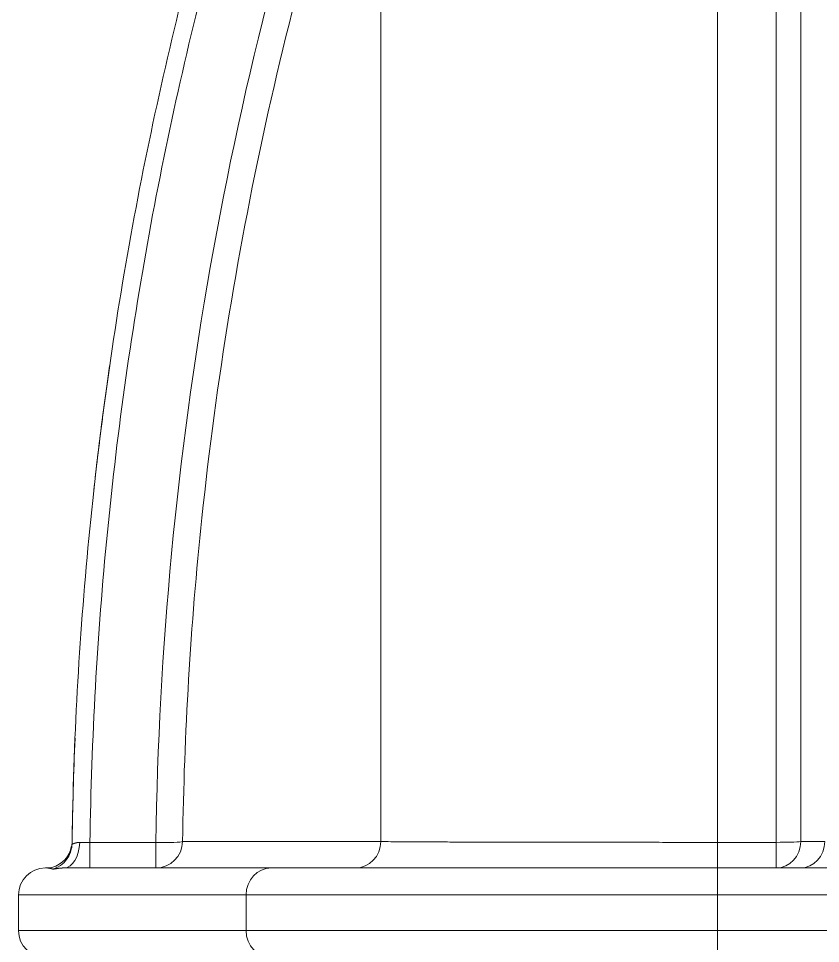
# Model space of a CAD drawing. Header units: millimetres. Extents: x 4664 to 8864, y -38 to 2932.
# Drawn here: x 5103.2 to 5181.1, y 1166.4 to 1256.3 of the extents above; entities that cross this region are included whole.
import ezdxf

# ---------------------------------------------------------------- set-up
doc = ezdxf.new("R2010")
doc.units = ezdxf.units.MM

msp = doc.modelspace()

# ---------------------------------------------------------------- linework, layer by layer
at = {"lineweight": 5}
for p, q in [((5171.114, 1311.766), (5171.114, 1027.898)), ((5176.813, 1173.772), (5176.813, 1311.766)), ((5179.202, 1176.334), (5179.202, 1312.446)), ((5138.396, 1285.748), (5138.396, 1176.333)), ((5108.398, 1176.168), (5108.398, 1176.127)), ((5110.14, 1176.247), (5116.542, 1176.247)), ((5110.14, 1173.772), (5110.14, 1176.247)), ((5116.542, 1173.772), (5116.542, 1176.247)), ((5119.139, 1176.333), (5138.396, 1176.333)), ((5171.114, 1176.259), (5176.813, 1176.259)), ((5105.806, 1173.772), (5106.158, 1173.772)), ((5107.639, 1173.772), (5559.55, 1173.772)), ((5563.994, 1171.16), (5103.194, 1171.16)), ((5103.194, 1171.16), (5103.194, 1167.678)), ((5125.308, 1171.16), (5125.308, 1167.678)), ((5103.194, 1167.678), (5563.994, 1167.678))]:
    msp.add_line(p, q, dxfattribs=at)
for centre, start, end in [((5105.806, 1171.16), 90, 180), ((5105.806, 1167.678), 180, 270)]:
    msp.add_arc(centre, 2.612, start, end, dxfattribs=at)
for centre, major_axis, ratio, start_param, end_param in [((5468.742, 1171.247), (352.236, 0), 0.99863, 2.807848, 3.127376), ((5468.742, 1171.369), (-349.639, 0), 0.99863, 5.949441, 6.178677), ((5468.742, 1171.369), (-349.639, 0), 0.99863, 6.178677, 6.268968), ((5105.786, 1176.162), (2.612, -0.035), 0.999628, 5.017125, 6.283185), ((5107.639, 1176.384), (0, 2.612), 0.575246, 3.141593, 4.661654), ((5105.789, 1176.357), (2.612, -0.037), 0.999986, 6.023091, 6.283186), ((5116.542, 1176.384), (-2.612, 0.037), 0.052331, 1.571541, 3.036185), ((5116.542, 1176.384), (0, -2.612), 0.994463, 0, 1.551133), ((5135.942, 1176.384), (0, -2.612), 0.939686, 0, 1.551133), ((5176.813, 1176.384), (2.612, 0), 0.047721, 4.712389, 5.867354), ((5176.813, 1176.384), (0, 2.612), 0.914951, 3.141593, 4.693111), ((5179.143, 1176.384), (0, 2.612), 0.914939, 3.141593, 4.693784), ((5105.789, 1176.357), (2.612, -0.037), 0.999986, 4.826788, 6.023091), ((5127.762, 1171.16), (0, -2.612), 0.939504, 3.141593, 4.712389), ((5127.762, 1167.678), (0, -2.612), 0.939504, 4.712389, 6.283185)]:
    msp.add_ellipse(centre, major_axis=major_axis, ratio=ratio, start_param=start_param, end_param=end_param, dxfattribs=at)
for points, knots in [([(5131.979, 1294.501), (5130.252, 1289.768), (5128.612, 1285.007), (5125.548, 1275.42), (5124.117, 1270.595), (5120.131, 1256.026), (5117.884, 1246.2), (5114.227, 1226.404), (5112.816, 1216.417), (5110.842, 1196.387), (5110.278, 1186.321), (5110.14, 1176.247)], [0, 0, 0, 0, 0.125, 0.125, 0.25, 0.25, 0.5, 0.5, 0.75, 0.75, 1, 1, 1, 1]), ([(5108.398, 1176.127), (5108.532, 1186.033), (5109.077, 1195.933), (5110.981, 1215.655), (5112.342, 1225.477), (5115.869, 1244.975), (5118.036, 1254.651), (5123.162, 1273.793), (5126.121, 1283.257), (5129.465, 1292.584)], [0, 0, 0, 0, 0.25, 0.25, 0.5, 0.5, 0.75, 0.75, 1, 1, 1, 1]), ([(5112.047, 1222.559), (5111.953, 1221.907), (5111.86, 1221.255), (5111.728, 1220.298), (5111.686, 1219.992), (5111.602, 1219.381), (5111.479, 1218.463), (5111.199, 1216.321), (5110.842, 1213.419), (5110.583, 1211.126), (5110.467, 1210.06)], [0, 0, 0, 0, 0.156843, 0.156843, 0.23034, 0.23034, 0.303837, 0.450831, 0.744818, 1, 1, 1, 1]), ([(5108.403, 1176.315), (5108.4, 1176.132), (5108.372, 1175.902), (5108.315, 1175.679), (5108.301, 1175.63)], [0, 0, 0, 0, 0.779951, 1, 1, 1, 1]), ([(5108.398, 1176.127), (5108.398, 1176.126), (5108.398, 1176.126), (5108.398, 1176.125), (5108.398, 1176.123), (5108.398, 1176.122), (5108.398, 1176.121), (5108.398, 1176.121), (5108.399, 1176.12), (5108.399, 1176.119), (5108.399, 1176.118), (5108.399, 1176.117), (5108.4, 1176.116), (5108.4, 1176.115), (5108.401, 1176.115), (5108.401, 1176.114), (5108.402, 1176.113), (5108.402, 1176.112), (5108.403, 1176.112), (5108.403, 1176.111), (5108.404, 1176.111), (5108.405, 1176.11), (5108.405, 1176.11), (5108.406, 1176.109), (5108.407, 1176.109), (5108.408, 1176.108), (5108.409, 1176.108), (5108.41, 1176.107), (5108.411, 1176.107), (5108.412, 1176.107), (5108.413, 1176.106), (5108.414, 1176.106), (5108.415, 1176.106), (5108.416, 1176.106), (5108.418, 1176.105), (5108.419, 1176.105), (5108.42, 1176.105), (5108.422, 1176.105), (5108.423, 1176.105), (5108.425, 1176.105), (5108.426, 1176.105), (5108.428, 1176.105), (5108.429, 1176.105), (5108.431, 1176.105), (5108.433, 1176.105), (5108.434, 1176.105), (5108.436, 1176.105), (5108.438, 1176.105), (5108.44, 1176.106), (5108.442, 1176.106), (5108.444, 1176.106), (5108.446, 1176.106), (5108.448, 1176.107), (5108.45, 1176.107), (5108.452, 1176.107), (5108.454, 1176.108), (5108.457, 1176.108), (5108.459, 1176.109), (5108.461, 1176.109), (5108.464, 1176.11), (5108.466, 1176.11), (5108.469, 1176.111), (5108.471, 1176.111), (5108.474, 1176.112), (5108.477, 1176.113), (5108.479, 1176.113), (5108.482, 1176.114), (5108.485, 1176.115), (5108.488, 1176.115), (5108.491, 1176.116), (5108.494, 1176.117), (5108.497, 1176.118), (5108.5, 1176.119), (5108.503, 1176.12), (5108.506, 1176.121), (5108.509, 1176.122), (5108.513, 1176.122), (5108.516, 1176.123), (5108.519, 1176.125), (5108.523, 1176.126), (5108.526, 1176.127), (5108.53, 1176.128), (5108.534, 1176.129), (5108.537, 1176.13), (5108.541, 1176.131), (5108.545, 1176.132), (5108.549, 1176.134), (5108.553, 1176.135), (5108.556, 1176.136), (5108.56, 1176.138), (5108.565, 1176.139), (5108.569, 1176.14), (5108.573, 1176.142), (5108.577, 1176.143), (5108.581, 1176.145), (5108.586, 1176.146), (5108.59, 1176.148), (5108.596, 1176.15), (5108.604, 1176.153), (5108.614, 1176.156), (5108.624, 1176.159), (5108.634, 1176.163), (5108.645, 1176.166), (5108.655, 1176.169), (5108.666, 1176.173), (5108.677, 1176.176), (5108.689, 1176.18), (5108.7, 1176.183), (5108.712, 1176.187), (5108.724, 1176.191), (5108.737, 1176.194), (5108.749, 1176.198), (5108.762, 1176.201), (5108.775, 1176.205), (5108.788, 1176.209), (5108.801, 1176.212), (5108.814, 1176.216), (5108.826, 1176.219), (5108.835, 1176.222), (5108.842, 1176.224), (5108.849, 1176.225), (5108.856, 1176.227), (5108.863, 1176.229), (5108.87, 1176.23), (5108.877, 1176.232), (5108.884, 1176.233), (5108.892, 1176.235), (5108.899, 1176.236), (5108.906, 1176.237), (5108.914, 1176.238), (5108.921, 1176.24), (5108.929, 1176.241), (5108.936, 1176.242), (5108.944, 1176.243), (5108.951, 1176.244), (5108.959, 1176.245), (5108.967, 1176.246), (5108.975, 1176.247), (5108.982, 1176.247), (5108.99, 1176.248), (5108.998, 1176.249), (5109.006, 1176.249), (5109.014, 1176.25), (5109.022, 1176.25), (5109.03, 1176.251), (5109.038, 1176.251), (5109.047, 1176.251), (5109.055, 1176.252), (5109.063, 1176.252), (5109.071, 1176.252), (5109.08, 1176.252), (5109.088, 1176.252), (5109.097, 1176.252), (5109.105, 1176.252), (5109.114, 1176.252), (5109.122, 1176.252), (5109.131, 1176.252), (5109.136, 1176.252), (5109.139, 1176.251)], [0, 0, 0, 0, 0.004673, 0.009356, 0.014049, 0.018751, 0.023463, 0.028185, 0.032917, 0.037659, 0.042412, 0.047174, 0.051947, 0.05673, 0.061523, 0.066327, 0.071141, 0.075966, 0.080802, 0.085648, 0.090506, 0.095374, 0.100253, 0.105143, 0.110044, 0.114956, 0.119879, 0.124813, 0.129759, 0.134716, 0.139684, 0.144664, 0.149655, 0.154658, 0.159672, 0.164698, 0.169736, 0.174785, 0.179846, 0.184918, 0.190003, 0.195099, 0.200208, 0.205328, 0.21046, 0.215604, 0.22076, 0.225928, 0.231109, 0.236301, 0.241506, 0.246722, 0.251951, 0.257192, 0.262446, 0.267711, 0.272989, 0.27828, 0.283582, 0.288897, 0.294225, 0.299564, 0.304917, 0.310281, 0.315658, 0.321047, 0.326449, 0.331864, 0.33729, 0.34273, 0.348181, 0.353645, 0.359122, 0.364611, 0.370113, 0.375627, 0.381153, 0.386692, 0.392244, 0.397808, 0.403384, 0.408973, 0.414574, 0.420188, 0.425814, 0.431453, 0.437104, 0.442767, 0.448443, 0.454131, 0.459831, 0.465544, 0.471269, 0.477006, 0.482755, 0.488517, 0.494291, 0.500077, 0.512363, 0.524672, 0.537004, 0.549358, 0.561734, 0.574129, 0.586545, 0.598979, 0.611431, 0.6239, 0.636385, 0.648886, 0.661402, 0.673932, 0.686474, 0.699029, 0.711596, 0.724172, 0.736759, 0.749354, 0.755585, 0.761818, 0.768052, 0.774288, 0.780524, 0.786763, 0.793002, 0.799243, 0.805486, 0.811731, 0.817977, 0.824224, 0.830474, 0.836725, 0.842978, 0.849233, 0.85549, 0.861749, 0.86801, 0.874272, 0.880537, 0.886804, 0.893073, 0.899344, 0.905617, 0.911893, 0.918171, 0.924451, 0.930733, 0.937018, 0.943305, 0.949594, 0.955886, 0.962181, 0.968478, 0.974777, 0.981079, 0.987383, 0.99369, 1, 1, 1, 1]), ([(5109.139, 1176.251), (5109.142, 1176.251), (5109.147, 1176.251), (5109.154, 1176.251), (5109.161, 1176.251), (5109.169, 1176.25), (5109.176, 1176.25), (5109.184, 1176.25), (5109.191, 1176.25), (5109.199, 1176.25), (5109.206, 1176.249), (5109.214, 1176.249), (5109.221, 1176.249), (5109.229, 1176.249), (5109.236, 1176.248), (5109.244, 1176.248), (5109.252, 1176.248), (5109.26, 1176.248), (5109.267, 1176.248), (5109.275, 1176.248), (5109.283, 1176.247), (5109.291, 1176.247), (5109.299, 1176.247), (5109.307, 1176.247), (5109.314, 1176.247), (5109.322, 1176.246), (5109.33, 1176.246), (5109.338, 1176.246), (5109.346, 1176.246), (5109.354, 1176.246), (5109.362, 1176.246), (5109.371, 1176.246), (5109.379, 1176.245), (5109.387, 1176.245), (5109.395, 1176.245), (5109.403, 1176.245), (5109.411, 1176.245), (5109.42, 1176.245), (5109.428, 1176.245), (5109.436, 1176.245), (5109.444, 1176.244), (5109.453, 1176.244), (5109.461, 1176.244), (5109.469, 1176.244), (5109.478, 1176.244), (5109.486, 1176.244), (5109.494, 1176.244), (5109.503, 1176.244), (5109.511, 1176.244), (5109.52, 1176.244), (5109.528, 1176.244), (5109.537, 1176.244), (5109.545, 1176.243), (5109.554, 1176.243), (5109.562, 1176.243), (5109.571, 1176.243), (5109.579, 1176.243), (5109.588, 1176.243), (5109.596, 1176.243), (5109.605, 1176.243), (5109.614, 1176.243), (5109.622, 1176.243), (5109.631, 1176.243), (5109.639, 1176.243), (5109.648, 1176.243), (5109.657, 1176.243), (5109.665, 1176.243), (5109.674, 1176.243), (5109.683, 1176.243), (5109.692, 1176.243), (5109.7, 1176.243), (5109.709, 1176.243), (5109.718, 1176.243), (5109.726, 1176.243), (5109.735, 1176.243), (5109.744, 1176.243), (5109.753, 1176.243), (5109.761, 1176.243), (5109.77, 1176.243), (5109.779, 1176.243), (5109.788, 1176.243), (5109.797, 1176.243), (5109.805, 1176.243), (5109.814, 1176.243), (5109.823, 1176.243), (5109.832, 1176.243), (5109.841, 1176.243), (5109.849, 1176.243), (5109.858, 1176.243), (5109.867, 1176.243), (5109.876, 1176.243), (5109.885, 1176.244), (5109.894, 1176.244), (5109.902, 1176.244), (5109.911, 1176.244), (5109.92, 1176.244), (5109.929, 1176.244), (5109.938, 1176.244), (5109.947, 1176.244), (5109.955, 1176.244), (5109.964, 1176.244), (5109.973, 1176.244), (5109.982, 1176.245), (5109.991, 1176.245), (5109.999, 1176.245), (5110.008, 1176.245), (5110.017, 1176.245), (5110.026, 1176.245), (5110.035, 1176.245), (5110.043, 1176.245), (5110.052, 1176.246), (5110.061, 1176.246), (5110.07, 1176.246), (5110.078, 1176.246), (5110.087, 1176.246), (5110.096, 1176.246), (5110.105, 1176.246), (5110.113, 1176.247), (5110.122, 1176.247), (5110.131, 1176.247), (5110.137, 1176.247), (5110.14, 1176.247)], [0, 0, 0, 0, 0.008361, 0.016727, 0.025099, 0.033475, 0.041857, 0.050244, 0.058636, 0.067033, 0.075434, 0.08384, 0.09225, 0.100665, 0.109083, 0.117506, 0.125933, 0.134363, 0.142798, 0.151235, 0.159677, 0.168121, 0.176569, 0.18502, 0.193474, 0.20193, 0.21039, 0.218852, 0.227316, 0.235783, 0.244252, 0.252723, 0.261196, 0.269671, 0.278148, 0.286626, 0.295106, 0.303587, 0.312069, 0.320553, 0.329037, 0.337522, 0.346008, 0.354494, 0.362981, 0.371469, 0.379956, 0.388444, 0.396931, 0.405419, 0.413906, 0.422393, 0.430879, 0.439364, 0.447849, 0.456333, 0.464815, 0.473297, 0.481777, 0.490256, 0.498733, 0.507209, 0.515683, 0.524155, 0.532625, 0.541092, 0.549558, 0.558021, 0.566481, 0.574939, 0.583394, 0.591846, 0.600295, 0.608741, 0.617184, 0.625623, 0.634059, 0.642491, 0.65092, 0.659344, 0.667765, 0.676181, 0.684594, 0.693001, 0.701405, 0.709804, 0.718198, 0.726587, 0.734972, 0.743351, 0.751725, 0.760094, 0.768457, 0.776815, 0.785168, 0.793514, 0.801855, 0.81019, 0.818519, 0.826842, 0.835158, 0.843468, 0.851771, 0.860068, 0.868358, 0.876641, 0.884918, 0.893187, 0.901449, 0.909704, 0.917952, 0.926192, 0.934424, 0.942649, 0.950866, 0.959075, 0.967277, 0.97547, 0.983655, 0.991832, 1, 1, 1, 1]), ([(5138.396, 1176.333), (5138.691, 1176.329), (5139.017, 1176.326), (5139.73, 1176.321), (5140.118, 1176.318), (5140.954, 1176.312), (5141.402, 1176.31), (5142.358, 1176.305), (5142.865, 1176.302), (5143.938, 1176.298), (5144.503, 1176.295), (5145.688, 1176.291), (5146.308, 1176.289), (5147.601, 1176.285), (5148.274, 1176.283), (5149.321, 1176.281), (5149.676, 1176.28), (5150.217, 1176.279), (5150.49, 1176.278), (5150.813, 1176.277), (5150.975, 1176.277), (5151.056, 1176.277), (5151.097, 1176.277), (5151.117, 1176.277), (5151.127, 1176.277), (5151.132, 1176.277), (5151.135, 1176.277), (5151.136, 1176.277), (5151.137, 1176.277), (5151.137, 1176.277), (5151.137, 1176.277), (5151.852, 1176.275), (5152.587, 1176.274), (5154.094, 1176.271), (5154.866, 1176.27), (5156.442, 1176.268), (5157.246, 1176.267), (5158.884, 1176.265), (5159.717, 1176.264), (5161.406, 1176.263), (5162.263, 1176.262), (5163.995, 1176.261), (5164.871, 1176.261), (5166.636, 1176.26), (5167.526, 1176.26), (5169.315, 1176.259), (5170.213, 1176.259), (5171.114, 1176.259)], [0, 0, 0, 0, 0.0625, 0.0625, 0.125, 0.125, 0.1875, 0.1875, 0.25, 0.25, 0.3125, 0.3125, 0.375, 0.375, 0.4375, 0.4375, 0.46875, 0.46875, 0.484375, 0.492188, 0.496094, 0.498047, 0.499023, 0.499512, 0.499756, 0.499878, 0.499939, 0.499969, 0.499985, 0.499985, 0.5, 0.5, 0.5625, 0.5625, 0.625, 0.625, 0.6875, 0.6875, 0.75, 0.75, 0.8125, 0.8125, 0.875, 0.875, 0.9375, 0.9375, 1, 1, 1, 1]), ([(5108.276, 1175.664), (5108.22, 1175.426), (5108.08, 1175.043), (5107.836, 1174.715), (5107.72, 1174.587)], [0, 0, 0, 0, 0.567891, 1, 1, 1, 1]), ([(5106.05, 1173.759), (5106.05, 1173.759), (5106.05, 1173.759), (5106.049, 1173.759), (5106.049, 1173.759), (5106.049, 1173.759), (5106.048, 1173.759), (5106.048, 1173.759), (5106.048, 1173.759), (5106.048, 1173.759), (5106.047, 1173.76), (5106.047, 1173.76), (5106.047, 1173.76), (5106.047, 1173.76), (5106.047, 1173.76), (5106.047, 1173.76), (5106.048, 1173.76), (5106.048, 1173.76), (5106.048, 1173.76), (5106.048, 1173.761), (5106.049, 1173.761), (5106.049, 1173.761), (5106.049, 1173.761), (5106.05, 1173.761), (5106.05, 1173.761), (5106.051, 1173.761), (5106.052, 1173.762), (5106.052, 1173.762), (5106.053, 1173.762), (5106.054, 1173.762), (5106.055, 1173.762), (5106.056, 1173.762), (5106.056, 1173.762), (5106.057, 1173.763), (5106.058, 1173.763), (5106.059, 1173.763), (5106.061, 1173.763), (5106.062, 1173.763), (5106.063, 1173.764), (5106.064, 1173.764), (5106.065, 1173.764), (5106.067, 1173.764), (5106.068, 1173.764), (5106.07, 1173.764), (5106.071, 1173.765), (5106.073, 1173.765), (5106.074, 1173.765), (5106.076, 1173.765), (5106.078, 1173.765), (5106.079, 1173.766), (5106.081, 1173.766), (5106.083, 1173.766), (5106.085, 1173.766), (5106.087, 1173.766), (5106.089, 1173.767), (5106.091, 1173.767), (5106.093, 1173.767), (5106.095, 1173.767), (5106.097, 1173.767), (5106.099, 1173.767), (5106.101, 1173.768), (5106.104, 1173.768), (5106.106, 1173.768), (5106.108, 1173.768), (5106.111, 1173.768), (5106.113, 1173.769), (5106.116, 1173.769), (5106.119, 1173.769), (5106.121, 1173.769), (5106.124, 1173.769), (5106.127, 1173.769), (5106.129, 1173.77), (5106.132, 1173.77), (5106.135, 1173.77), (5106.138, 1173.77), (5106.141, 1173.77), (5106.144, 1173.77), (5106.147, 1173.77), (5106.15, 1173.771), (5106.153, 1173.771), (5106.157, 1173.771), (5106.16, 1173.771), (5106.163, 1173.771), (5106.166, 1173.771), (5106.17, 1173.771), (5106.173, 1173.771), (5106.177, 1173.772), (5106.18, 1173.772), (5106.184, 1173.772), (5106.188, 1173.772), (5106.191, 1173.772), (5106.195, 1173.772), (5106.199, 1173.772), (5106.203, 1173.772), (5106.206, 1173.772), (5106.21, 1173.772), (5106.214, 1173.772), (5106.217, 1173.772), (5106.218, 1173.772)], [0, 0, 0, 0, 0.010909, 0.021806, 0.03269, 0.043563, 0.054423, 0.065272, 0.076108, 0.086933, 0.097746, 0.108547, 0.119337, 0.130115, 0.140881, 0.151635, 0.162379, 0.173111, 0.183831, 0.19454, 0.205238, 0.215925, 0.2266, 0.237265, 0.247918, 0.258561, 0.269193, 0.279813, 0.290423, 0.301023, 0.311611, 0.322189, 0.332757, 0.343314, 0.35386, 0.364396, 0.374922, 0.385438, 0.395943, 0.406439, 0.416924, 0.427399, 0.437864, 0.44832, 0.458765, 0.469201, 0.479627, 0.490044, 0.500451, 0.510848, 0.521236, 0.531614, 0.541984, 0.552344, 0.562694, 0.573036, 0.583368, 0.593692, 0.604007, 0.614312, 0.624609, 0.634897, 0.645177, 0.655448, 0.66571, 0.675964, 0.686209, 0.696446, 0.706675, 0.716895, 0.727108, 0.737312, 0.747508, 0.757696, 0.767877, 0.778049, 0.788214, 0.798371, 0.80852, 0.818662, 0.828796, 0.838923, 0.849043, 0.859155, 0.86926, 0.879358, 0.889449, 0.899533, 0.90961, 0.919679, 0.929743, 0.939799, 0.949849, 0.959892, 0.969929, 0.979959, 0.989983, 1, 1, 1, 1]), ([(5106.536, 1173.661), (5106.534, 1173.662), (5106.529, 1173.663), (5106.522, 1173.665), (5106.515, 1173.667), (5106.508, 1173.669), (5106.501, 1173.671), (5106.495, 1173.673), (5106.488, 1173.675), (5106.481, 1173.677), (5106.474, 1173.679), (5106.468, 1173.681), (5106.461, 1173.683), (5106.454, 1173.685), (5106.448, 1173.686), (5106.441, 1173.688), (5106.435, 1173.69), (5106.428, 1173.692), (5106.422, 1173.693), (5106.415, 1173.695), (5106.409, 1173.697), (5106.402, 1173.698), (5106.396, 1173.7), (5106.39, 1173.701), (5106.383, 1173.703), (5106.377, 1173.704), (5106.371, 1173.706), (5106.364, 1173.707), (5106.358, 1173.709), (5106.352, 1173.71), (5106.346, 1173.711), (5106.34, 1173.713), (5106.334, 1173.714), (5106.328, 1173.715), (5106.322, 1173.717), (5106.316, 1173.718), (5106.31, 1173.719), (5106.304, 1173.72), (5106.298, 1173.722), (5106.292, 1173.723), (5106.286, 1173.724), (5106.28, 1173.725), (5106.274, 1173.726), (5106.269, 1173.727), (5106.263, 1173.728), (5106.257, 1173.729), (5106.251, 1173.73), (5106.246, 1173.731), (5106.24, 1173.732), (5106.235, 1173.733), (5106.229, 1173.734), (5106.224, 1173.735), (5106.218, 1173.736), (5106.213, 1173.737), (5106.207, 1173.738), (5106.202, 1173.739), (5106.196, 1173.74), (5106.191, 1173.741), (5106.186, 1173.742), (5106.18, 1173.742), (5106.175, 1173.743), (5106.17, 1173.744), (5106.165, 1173.745), (5106.16, 1173.745), (5106.155, 1173.746), (5106.149, 1173.747), (5106.144, 1173.748), (5106.139, 1173.748), (5106.134, 1173.749), (5106.129, 1173.75), (5106.125, 1173.75), (5106.12, 1173.751), (5106.115, 1173.752), (5106.11, 1173.752), (5106.105, 1173.753), (5106.1, 1173.753), (5106.096, 1173.754), (5106.091, 1173.754), (5106.086, 1173.755), (5106.082, 1173.755), (5106.077, 1173.756), (5106.073, 1173.757), (5106.068, 1173.757), (5106.064, 1173.757), (5106.059, 1173.758), (5106.055, 1173.758), (5106.052, 1173.759), (5106.05, 1173.759)], [0, 0, 0, 0, 0.011391, 0.022791, 0.0342, 0.045618, 0.057044, 0.068479, 0.079924, 0.091377, 0.102839, 0.11431, 0.125789, 0.137278, 0.148776, 0.160282, 0.171797, 0.183321, 0.194854, 0.206396, 0.217947, 0.229506, 0.241075, 0.252652, 0.264238, 0.275834, 0.287438, 0.299051, 0.310672, 0.322303, 0.333943, 0.345591, 0.357249, 0.368915, 0.38059, 0.392274, 0.403967, 0.415669, 0.42738, 0.4391, 0.450828, 0.462566, 0.474312, 0.486068, 0.497832, 0.509605, 0.521387, 0.533178, 0.544978, 0.556787, 0.568605, 0.580431, 0.592267, 0.604112, 0.615965, 0.627828, 0.639699, 0.651579, 0.663468, 0.675367, 0.687274, 0.69919, 0.711115, 0.723049, 0.734991, 0.746943, 0.758904, 0.770874, 0.782852, 0.79484, 0.806836, 0.818842, 0.830856, 0.84288, 0.854912, 0.866954, 0.879004, 0.891063, 0.903131, 0.915208, 0.927295, 0.93939, 0.951494, 0.963607, 0.975729, 0.98786, 1, 1, 1, 1]), ([(5107.639, 1173.772), (5107.636, 1173.772), (5107.631, 1173.772), (5107.624, 1173.772), (5107.616, 1173.772), (5107.608, 1173.772), (5107.601, 1173.772), (5107.593, 1173.772), (5107.586, 1173.772), (5107.578, 1173.772), (5107.571, 1173.771), (5107.564, 1173.771), (5107.556, 1173.771), (5107.549, 1173.771), (5107.541, 1173.771), (5107.534, 1173.771), (5107.527, 1173.77), (5107.52, 1173.77), (5107.512, 1173.77), (5107.505, 1173.77), (5107.498, 1173.769), (5107.491, 1173.769), (5107.484, 1173.769), (5107.476, 1173.768), (5107.469, 1173.768), (5107.462, 1173.768), (5107.455, 1173.767), (5107.448, 1173.767), (5107.441, 1173.767), (5107.434, 1173.766), (5107.427, 1173.766), (5107.42, 1173.766), (5107.413, 1173.765), (5107.406, 1173.765), (5107.4, 1173.764), (5107.393, 1173.764), (5107.386, 1173.763), (5107.379, 1173.763), (5107.372, 1173.762), (5107.366, 1173.762), (5107.359, 1173.761), (5107.352, 1173.761), (5107.345, 1173.76), (5107.339, 1173.76), (5107.332, 1173.759), (5107.326, 1173.759), (5107.319, 1173.758), (5107.312, 1173.758), (5107.306, 1173.757), (5107.299, 1173.757), (5107.293, 1173.756), (5107.286, 1173.756), (5107.28, 1173.755), (5107.274, 1173.754), (5107.267, 1173.754), (5107.261, 1173.753), (5107.254, 1173.753), (5107.248, 1173.752), (5107.242, 1173.751), (5107.236, 1173.751), (5107.229, 1173.75), (5107.223, 1173.749), (5107.217, 1173.749), (5107.211, 1173.748), (5107.205, 1173.747), (5107.199, 1173.747), (5107.192, 1173.746), (5107.186, 1173.745), (5107.18, 1173.745), (5107.174, 1173.744), (5107.168, 1173.743), (5107.162, 1173.743), (5107.156, 1173.742), (5107.15, 1173.741), (5107.145, 1173.74), (5107.139, 1173.74), (5107.133, 1173.739), (5107.127, 1173.738), (5107.121, 1173.738), (5107.115, 1173.737), (5107.11, 1173.736), (5107.104, 1173.735), (5107.098, 1173.735), (5107.093, 1173.734), (5107.087, 1173.733), (5107.081, 1173.732), (5107.076, 1173.732), (5107.07, 1173.731), (5107.064, 1173.73), (5107.059, 1173.729), (5107.053, 1173.729), (5107.048, 1173.728), (5107.042, 1173.727), (5107.037, 1173.726), (5107.032, 1173.726), (5107.026, 1173.725), (5107.021, 1173.724), (5107.015, 1173.723), (5107.01, 1173.722), (5107.005, 1173.722), (5107, 1173.721), (5106.994, 1173.72), (5106.989, 1173.719), (5106.984, 1173.719), (5106.979, 1173.718), (5106.974, 1173.717), (5106.968, 1173.716), (5106.963, 1173.715), (5106.958, 1173.715), (5106.953, 1173.714), (5106.948, 1173.713), (5106.943, 1173.712), (5106.938, 1173.712), (5106.933, 1173.711), (5106.928, 1173.71), (5106.923, 1173.709), (5106.918, 1173.709), (5106.914, 1173.708), (5106.909, 1173.707), (5106.904, 1173.706), (5106.899, 1173.705), (5106.894, 1173.705), (5106.89, 1173.704), (5106.885, 1173.703), (5106.88, 1173.702), (5106.876, 1173.702), (5106.871, 1173.701), (5106.866, 1173.7), (5106.862, 1173.699), (5106.857, 1173.699), (5106.852, 1173.698), (5106.848, 1173.697), (5106.843, 1173.697), (5106.837, 1173.695), (5106.829, 1173.694), (5106.819, 1173.692), (5106.809, 1173.691), (5106.799, 1173.689), (5106.79, 1173.688), (5106.781, 1173.686), (5106.772, 1173.685), (5106.763, 1173.683), (5106.754, 1173.682), (5106.745, 1173.68), (5106.737, 1173.679), (5106.729, 1173.678), (5106.721, 1173.676), (5106.713, 1173.675), (5106.705, 1173.674), (5106.697, 1173.673), (5106.69, 1173.672), (5106.683, 1173.671), (5106.675, 1173.67), (5106.669, 1173.669), (5106.662, 1173.668), (5106.655, 1173.667), (5106.649, 1173.666), (5106.642, 1173.665), (5106.636, 1173.664), (5106.63, 1173.664), (5106.625, 1173.663), (5106.619, 1173.662), (5106.614, 1173.662), (5106.608, 1173.661), (5106.603, 1173.661), (5106.598, 1173.66), (5106.594, 1173.66), (5106.589, 1173.659), (5106.585, 1173.659), (5106.58, 1173.659), (5106.576, 1173.659), (5106.572, 1173.658), (5106.568, 1173.658), (5106.565, 1173.658), (5106.561, 1173.658), (5106.558, 1173.658), (5106.555, 1173.659), (5106.552, 1173.659), (5106.549, 1173.659), (5106.547, 1173.659), (5106.544, 1173.659), (5106.542, 1173.66), (5106.54, 1173.66), (5106.538, 1173.661), (5106.537, 1173.661), (5106.536, 1173.661)], [0, 0, 0, 0, 0.003407, 0.006818, 0.010234, 0.013654, 0.017079, 0.020509, 0.023943, 0.027383, 0.030827, 0.034276, 0.03773, 0.041189, 0.044653, 0.048121, 0.051595, 0.055074, 0.058558, 0.062047, 0.065541, 0.06904, 0.072544, 0.076054, 0.079569, 0.083089, 0.086614, 0.090145, 0.093681, 0.097223, 0.10077, 0.104322, 0.10788, 0.111443, 0.115012, 0.118587, 0.122167, 0.125753, 0.129344, 0.132941, 0.136544, 0.140152, 0.143767, 0.147387, 0.151013, 0.154644, 0.158282, 0.161926, 0.165575, 0.16923, 0.172892, 0.176559, 0.180233, 0.183912, 0.187598, 0.191289, 0.194987, 0.198691, 0.202401, 0.206117, 0.20984, 0.213569, 0.217304, 0.221046, 0.224793, 0.228548, 0.232308, 0.236075, 0.239848, 0.243628, 0.247415, 0.251207, 0.255007, 0.258813, 0.262625, 0.266444, 0.27027, 0.274103, 0.277942, 0.281787, 0.28564, 0.289499, 0.293365, 0.297238, 0.301117, 0.305004, 0.308897, 0.312797, 0.316704, 0.320618, 0.324539, 0.328467, 0.332401, 0.336343, 0.340292, 0.344248, 0.348211, 0.352181, 0.356158, 0.360142, 0.364134, 0.368132, 0.372138, 0.376151, 0.380171, 0.384198, 0.388233, 0.392275, 0.396324, 0.400381, 0.404445, 0.408516, 0.412595, 0.416681, 0.420774, 0.424875, 0.428984, 0.4331, 0.437223, 0.441354, 0.445492, 0.449638, 0.453792, 0.457953, 0.462122, 0.466298, 0.470482, 0.474674, 0.478873, 0.48308, 0.487295, 0.491517, 0.495747, 0.499985, 0.509667, 0.51935, 0.529035, 0.538722, 0.548411, 0.558102, 0.567796, 0.577493, 0.587192, 0.596895, 0.6066, 0.61631, 0.626023, 0.635741, 0.645462, 0.655188, 0.664919, 0.674654, 0.684395, 0.69414, 0.703892, 0.713649, 0.723412, 0.733181, 0.742956, 0.752738, 0.762526, 0.772322, 0.782124, 0.791934, 0.801752, 0.811577, 0.82141, 0.831252, 0.841101, 0.85096, 0.860827, 0.870703, 0.880588, 0.890483, 0.900387, 0.910301, 0.920225, 0.930159, 0.940104, 0.950059, 0.960025, 0.970002, 0.97999, 0.989989, 1, 1, 1, 1])]:
    msp.add_open_spline(points, degree=3, knots=knots, dxfattribs=at)
for points, degree in [([(5108.684, 1186.391), (5108.542, 1183.037), (5108.448, 1179.68), (5108.4, 1176.321)], 3), ([(5108.356, 1175.876), (5108.276, 1175.664)], 1), ([(5108.366, 1175.96), (5108.356, 1175.876)], 1), ([(5108.363, 1175.734), (5108.398, 1176.17)], 1), ([(5108.4, 1176.254), (5108.396, 1176.225)], 1), ([(5181.532, 1176.335), (5180.756, 1176.335), (5179.979, 1176.334), (5179.202, 1176.334)], 3)]:
    msp.add_open_spline(points, degree=degree, dxfattribs=at)

doc.saveas('drawing.dxf')
